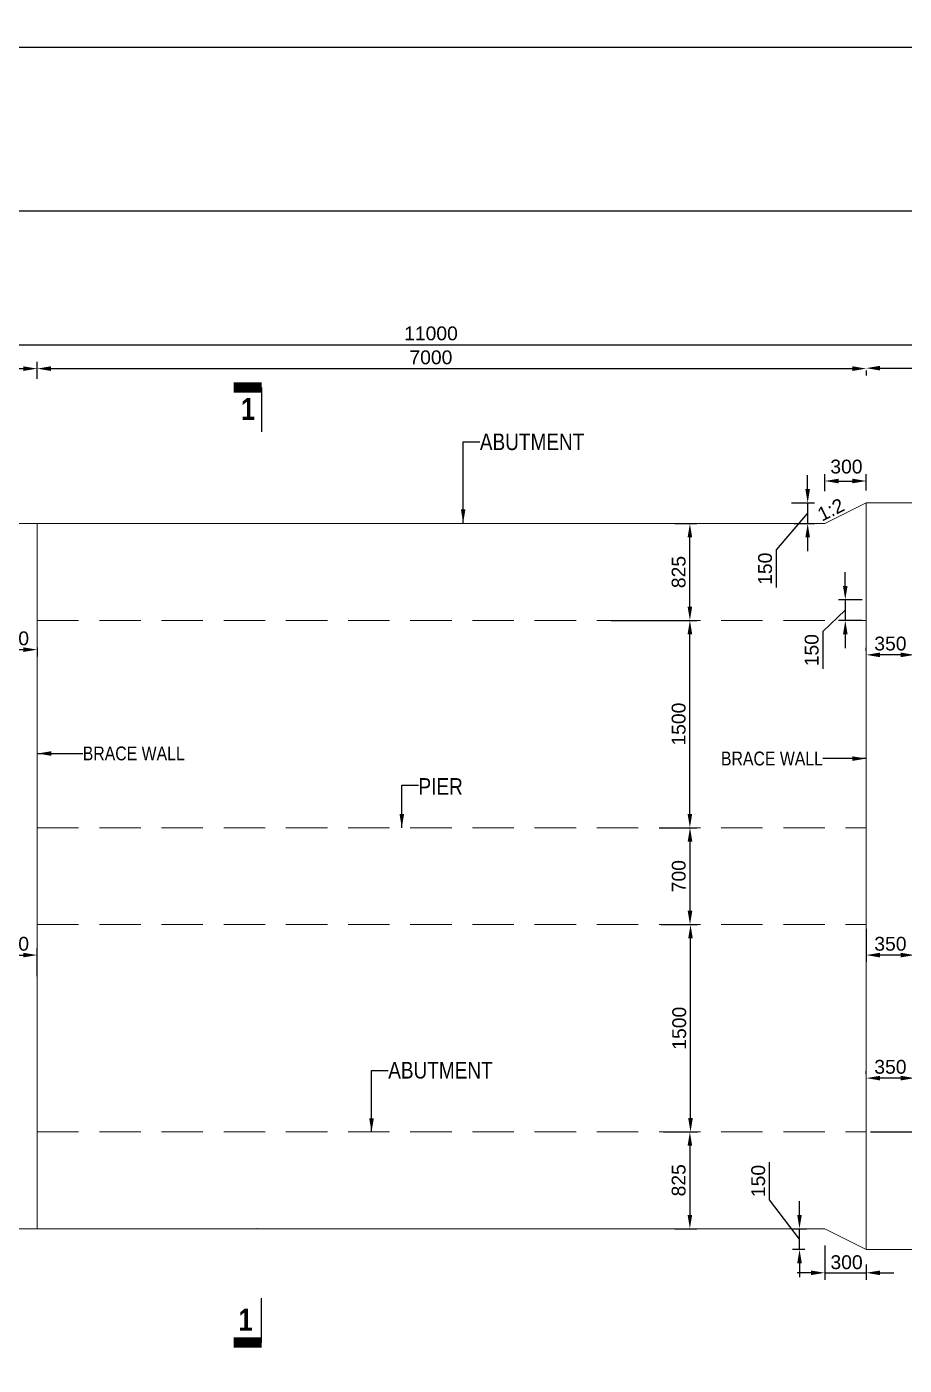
# Model space of a CAD drawing. Extents: x -358915 to 1258323, y -1667244 to -305611.
# Drawn here: x 402399 to 408749, y -1472952 to -1463270 of the extents above; entities that cross this region are included whole.
import ezdxf

# ---------------------------------------------------------------- set-up
doc = ezdxf.new("R2010")
doc.units = 0
doc.header["$LTSCALE"] = 300
doc.header["$MEASUREMENT"] = 0
doc.linetypes.add('DASHED', pattern=[0.75, 0.5, -0.25])
doc.layers.get('0').update_dxf_attribs({"linetype": 'CONTINUOUS'})
doc.layers.get('DEFPOINTS').update_dxf_attribs({"linetype": 'CONTINUOUS'})
for name, color, linetype, lineweight in [('Dim', 7, 'CONTINUOUS', 9), ('Ralling', 5, 'CONTINUOUS', 18), ('slop', 8, 'CONTINUOUS', 9)]:
    doc.layers.add(name, color=color, linetype=linetype, lineweight=lineweight)
doc.layers.add('LINE', color=7, linetype='CONTINUOUS')
doc.layers.add('TEXT', color=10, linetype='CONTINUOUS')
doc.styles.add('Arial', font='arial.ttf')
doc.styles.add('DIM', font='isocp3.shx')
doc.styles.add('text', font='ARIALN.TTF', dxfattribs={"height": 1.6})
doc.dimstyles.new('3', dxfattribs={"dimtxt": 225, "dimasz": 350, "dimexe": 100, "dimexo": 25, "dimgap": 9, "dimtad": 0, "dimdec": 0, "dimzin": 0, "dimdsep": 46, "dimtxsty": 'Standard', "dimcen": 0, "dimclrd": 5, "dimclre": 6, "dimclrt": 256, "dimadec": 0, "dimazin": 0, "dimtfac": 1, "dimtdec": 0, "dimtofl": 0, "dimtmove": 2, "dimatfit": 3, "dimfxl": 1, "dimtolj": 1, "dimtzin": 0, "dimarcsym": 0})
doc.dimstyles.new('dim_50', dxfattribs={"dimtxt": 100, "dimasz": 100, "dimexe": 50, "dimexo": 30, "dimgap": 30, "dimtad": 1, "dimdec": 0, "dimzin": 0, "dimdsep": 46, "dimtxsty": 'DIM', "dimcen": 0.09, "dimclrd": 5, "dimclre": 5, "dimclrt": 7, "dimadec": 0, "dimazin": 0, "dimtfac": 1, "dimtdec": 0, "dimtmove": 0, "dimatfit": 3, "dimfxl": 1, "dimtolj": 1, "dimtzin": 0, "dimarcsym": 1})

# ---------------------------------------------------------------- blocks, each defined once
blk = doc.blocks.new('*D415')
at = {"layer": 'DEFPOINTS', "color": 0, "transparency": 16777216}
for p in [(407059.6, -1466864.3), (407197.9, -1466864.3), (407059.5, -1467564.3)]:
    blk.add_point(p, dxfattribs=at)
at = {"layer": 'Dim', "color": 5, "lineweight": -2, "transparency": 16777216}
for p, q in [((407089.6, -1466864.3), (407247.9, -1466864.3)), ((407197.9, -1467464.3), (407197.9, -1466964.3)), ((407089.5, -1467564.3), (407247.9, -1467564.3))]:
    blk.add_line(p, q, dxfattribs=at)
at = {"layer": 'Dim', "color": 5, "transparency": 16777216}
for points in [[(407181.3, -1466964.3), (407214.6, -1466964.3), (407197.9, -1466864.3)], [(407181.3, -1467464.3), (407214.6, -1467464.3), (407197.9, -1467564.3)]]:
    blk.add_solid(points, dxfattribs=at)
at = {"layer": 'Dim', "color": 7, "lineweight": 18, "transparency": 16777216, "insert": (407116.9, -1467214.3), "char_height": 100, "attachment_point": 5, "rotation": 90, "style": 'Arial'}
blk.add_mtext('\\A1;825', dxfattribs=at)
blk = doc.blocks.new('*D417')
at = {"layer": 'DEFPOINTS', "color": 0, "transparency": 16777216}
for p in [(406972.5, -1469764.3), (407202.3, -1469764.3), (406977.1, -1471264.3)]:
    blk.add_point(p, dxfattribs=at)
at = {"layer": 'Dim', "color": 5, "lineweight": -2, "transparency": 16777216}
for p, q in [((407002.5, -1469764.3), (407252.3, -1469764.3)), ((407202.3, -1471164.3), (407202.3, -1469864.3)), ((407007.1, -1471264.3), (407252.3, -1471264.3))]:
    blk.add_line(p, q, dxfattribs=at)
at = {"layer": 'Dim', "color": 5, "transparency": 16777216}
for points in [[(407185.7, -1469864.3), (407219, -1469864.3), (407202.3, -1469764.3)], [(407185.7, -1471164.3), (407219, -1471164.3), (407202.3, -1471264.3)]]:
    blk.add_solid(points, dxfattribs=at)
at = {"layer": 'Dim', "color": 7, "lineweight": 18, "transparency": 16777216, "insert": (407121.3, -1470514.3), "char_height": 100, "attachment_point": 5, "rotation": 90, "style": 'Arial'}
blk.add_mtext('\\A1;1500', dxfattribs=at)
blk = doc.blocks.new('*D420')
at = {"layer": 'DEFPOINTS', "color": 0, "transparency": 16777216}
for p in [(408474, -1465726.1), (410274, -1465739.2), (410274, -1465807.5)]:
    blk.add_point(p, dxfattribs=at)
at = {"layer": 'Dim', "color": 5, "lineweight": -2, "transparency": 16777216}
for p, q in [((408474, -1465756.1), (408474, -1465789.2)), ((408574, -1465739.2), (410174, -1465739.2)), ((410274, -1465777.5), (410274, -1465689.2))]:
    blk.add_line(p, q, dxfattribs=at)
at = {"layer": 'Dim', "color": 5, "transparency": 16777216}
for points in [[(408574, -1465722.5), (408574, -1465755.9), (408474, -1465739.2)], [(410174, -1465722.5), (410174, -1465755.9), (410274, -1465739.2)]]:
    blk.add_solid(points, dxfattribs=at)
at = {"layer": 'Dim', "color": 7, "lineweight": 18, "transparency": 16777216, "insert": (409374, -1465658.1), "char_height": 100, "attachment_point": 5, "style": 'Arial'}
blk.add_mtext('\\A1;1850', dxfattribs=at)
blk = doc.blocks.new('*D432')
at = {"layer": 'DEFPOINTS', "color": 0, "transparency": 16777216}
for p in [(406944.7, -1469064.3), (407198.8, -1469064.3), (406963.5, -1469764.3)]:
    blk.add_point(p, dxfattribs=at)
at = {"layer": 'Dim', "color": 5, "lineweight": -2, "transparency": 16777216}
for p, q in [((406974.7, -1469064.3), (407248.8, -1469064.3)), ((407198.8, -1469664.3), (407198.8, -1469164.3)), ((406993.5, -1469764.3), (407248.8, -1469764.3))]:
    blk.add_line(p, q, dxfattribs=at)
at = {"layer": 'Dim', "color": 5, "transparency": 16777216}
for points in [[(407182.1, -1469164.3), (407215.5, -1469164.3), (407198.8, -1469064.3)], [(407182.1, -1469664.3), (407215.5, -1469664.3), (407198.8, -1469764.3)]]:
    blk.add_solid(points, dxfattribs=at)
at = {"layer": 'Dim', "color": 7, "lineweight": 18, "transparency": 16777216, "insert": (407117.7, -1469414.3), "char_height": 100, "attachment_point": 5, "rotation": 90, "style": 'Arial'}
blk.add_mtext('\\A1;700', dxfattribs=at)
blk = doc.blocks.new('*D437')
at = {"layer": 'DEFPOINTS', "color": 0, "transparency": 16777216}
for p in [(402474.5, -1467729.2), (402474.5, -1467775.6), (402124.1, -1467883)]:
    blk.add_point(p, dxfattribs=at)
at = {"layer": 'Dim', "color": 5, "lineweight": -2, "transparency": 16777216}
for p, q in [((402124.1, -1467853), (402124.1, -1467725.6)), ((402224.1, -1467775.6), (402374.5, -1467775.6)), ((402474.5, -1467759.2), (402474.5, -1467825.6))]:
    blk.add_line(p, q, dxfattribs=at)
at = {"layer": 'Dim', "color": 5, "transparency": 16777216}
for points in [[(402224.1, -1467758.9), (402224.1, -1467792.2), (402124.1, -1467775.6)], [(402374.5, -1467758.9), (402374.5, -1467792.2), (402474.5, -1467775.6)]]:
    blk.add_solid(points, dxfattribs=at)
at = {"layer": 'Dim', "color": 7, "lineweight": 18, "transparency": 16777216, "insert": (402299.3, -1467694.5), "char_height": 100, "attachment_point": 5, "style": 'Arial'}
blk.add_mtext('\\A1;350', dxfattribs=at)
blk = doc.blocks.new('*D442')
at = {"layer": 'DEFPOINTS', "color": 0, "transparency": 16777216}
for p in [(402474.5, -1469985), (402124.1, -1470168.5), (402474.5, -1470168.5)]:
    blk.add_point(p, dxfattribs=at)
at = {"layer": 'Dim', "color": 5, "lineweight": -2, "transparency": 16777216}
for p, q in [((402124.1, -1470138.5), (402124.1, -1469935)), ((402474.5, -1470138.5), (402474.5, -1469935)), ((402224.1, -1469985), (402374.5, -1469985))]:
    blk.add_line(p, q, dxfattribs=at)
at = {"layer": 'Dim', "color": 5, "transparency": 16777216}
for points in [[(402224.1, -1469968.4), (402224.1, -1470001.7), (402124.1, -1469985)], [(402374.5, -1469968.4), (402374.5, -1470001.7), (402474.5, -1469985)]]:
    blk.add_solid(points, dxfattribs=at)
at = {"layer": 'Dim', "color": 7, "lineweight": 18, "transparency": 16777216, "insert": (402299.3, -1469903.9), "char_height": 100, "attachment_point": 5, "style": 'Arial'}
blk.add_mtext('\\A1;350', dxfattribs=at)
blk = doc.blocks.new('*D443')
at = {"layer": 'DEFPOINTS', "color": 0, "transparency": 16777216}
for p in [(402474.5, -1465742.7), (402474.5, -1465846.3), (400374.1, -1466029.9)]:
    blk.add_point(p, dxfattribs=at)
at = {"layer": 'Dim', "color": 5, "lineweight": -2, "transparency": 16777216}
for p, q in [((400374.1, -1465999.9), (400374.1, -1465692.7)), ((400474.1, -1465742.7), (402374.5, -1465742.7)), ((402474.5, -1465816.3), (402474.5, -1465692.7))]:
    blk.add_line(p, q, dxfattribs=at)
at = {"layer": 'Dim', "color": 5, "transparency": 16777216}
for points in [[(400474.1, -1465726), (400474.1, -1465759.4), (400374.1, -1465742.7)], [(402374.5, -1465726), (402374.5, -1465759.4), (402474.5, -1465742.7)]]:
    blk.add_solid(points, dxfattribs=at)
at = {"layer": 'Dim', "color": 7, "lineweight": 18, "transparency": 16777216, "insert": (401424.3, -1465661.6), "char_height": 100, "attachment_point": 5, "style": 'Arial'}
blk.add_mtext('\\A1;2150', dxfattribs=at)
blk = doc.blocks.new('*D450')
at = {"layer": 'DEFPOINTS', "color": 0, "transparency": 16777216}
for p in [(408474.2, -1466555.7), (408474.2, -1466653.6), (408174.2, -1466660)]:
    blk.add_point(p, dxfattribs=at)
at = {"layer": 'Dim', "color": 5, "lineweight": -2, "transparency": 16777216}
for p, q in [((408174.2, -1466630), (408174.2, -1466505.7)), ((408274.2, -1466555.7), (408374.2, -1466555.7)), ((408474.2, -1466623.6), (408474.2, -1466505.7))]:
    blk.add_line(p, q, dxfattribs=at)
at = {"layer": 'Dim', "color": 5, "transparency": 16777216}
for points in [[(408274.2, -1466539.1), (408274.2, -1466572.4), (408174.2, -1466555.7)], [(408374.2, -1466539.1), (408374.2, -1466572.4), (408474.2, -1466555.7)]]:
    blk.add_solid(points, dxfattribs=at)
at = {"layer": 'Dim', "color": 7, "lineweight": 18, "transparency": 16777216, "insert": (408330.7, -1466451.9), "char_height": 100, "attachment_point": 5, "style": 'Arial'}
blk.add_mtext('\\A1;300', dxfattribs=at)
blk = doc.blocks.new('*D451')
at = {"layer": 'DEFPOINTS', "color": 0, "transparency": 16777216}
for p in [(407903.5, -1466714.3), (407921.1, -1466864.2), (408050.2, -1466864.2)]:
    blk.add_point(p, dxfattribs=at)
at = {"layer": 'Dim', "color": 5, "lineweight": -2, "transparency": 16777216}
for p, q in [((408050.2, -1466614.3), (408050.2, -1466514.3)), ((407933.5, -1466714.3), (408100.2, -1466714.3)), ((408050.2, -1466714.3), (408050.2, -1466864.2)), ((408050.2, -1466714.3), (408050.2, -1466864.2)), ((408050.2, -1466789.3), (407823.4, -1467054.7)), ((407951.1, -1466864.2), (408100.2, -1466864.2)), ((408050.2, -1466964.2), (408050.2, -1467064.2)), ((407823.4, -1467054.7), (407823.4, -1467325.9))]:
    blk.add_line(p, q, dxfattribs=at)
at = {"layer": 'Dim', "color": 5, "transparency": 16777216}
for points in [[(408033.5, -1466614.3), (408066.8, -1466614.3), (408050.2, -1466714.3)], [(408033.5, -1466964.2), (408066.8, -1466964.2), (408050.2, -1466864.2)]]:
    blk.add_solid(points, dxfattribs=at)
at = {"layer": 'Dim', "color": 7, "lineweight": 18, "transparency": 16777216, "insert": (407742.4, -1467190.3), "char_height": 100, "attachment_point": 5, "rotation": 90, "style": 'Arial'}
blk.add_mtext('\\A1;150', dxfattribs=at)
blk = doc.blocks.new('*D457')
at = {"layer": 'DEFPOINTS', "color": 0, "transparency": 16777216}
for p in [(406597.7, -1467564.4), (407197.9, -1467564.4), (406985.8, -1469064.3)]:
    blk.add_point(p, dxfattribs=at)
at = {"layer": 'Dim', "color": 5, "lineweight": -2, "transparency": 16777216}
for p, q in [((406627.7, -1467564.4), (407247.9, -1467564.4)), ((407197.9, -1468964.3), (407197.9, -1467664.4)), ((407015.8, -1469064.3), (407247.9, -1469064.3))]:
    blk.add_line(p, q, dxfattribs=at)
at = {"layer": 'Dim', "color": 5, "transparency": 16777216}
for points in [[(407181.3, -1467664.4), (407214.6, -1467664.4), (407197.9, -1467564.4)], [(407181.3, -1468964.3), (407214.6, -1468964.3), (407197.9, -1469064.3)]]:
    blk.add_solid(points, dxfattribs=at)
at = {"layer": 'Dim', "color": 7, "lineweight": 18, "transparency": 16777216, "insert": (407116.9, -1468314.3), "char_height": 100, "attachment_point": 5, "rotation": 90, "style": 'Arial'}
blk.add_mtext('\\A1;1500', dxfattribs=at)
blk = doc.blocks.new('*D458')
at = {"layer": 'DEFPOINTS', "color": 0, "transparency": 16777216}
for p in [(408174.1, -1472056.6), (408474.2, -1472193.8), (408474.2, -1472283.5)]:
    blk.add_point(p, dxfattribs=at)
at = {"layer": 'Dim', "color": 5, "lineweight": -2, "transparency": 16777216}
for p, q in [((408174.1, -1472086.6), (408174.1, -1472333.5)), ((408474.2, -1472223.8), (408474.2, -1472333.5)), ((408074.1, -1472283.5), (407974.1, -1472283.5)), ((408174.1, -1472283.5), (408474.2, -1472283.5)), ((408574.2, -1472283.5), (408674.2, -1472283.5))]:
    blk.add_line(p, q, dxfattribs=at)
at = {"layer": 'Dim', "color": 5, "transparency": 16777216}
for points in [[(408074.1, -1472266.9), (408074.1, -1472300.2), (408174.1, -1472283.5)], [(408574.2, -1472266.9), (408574.2, -1472300.2), (408474.2, -1472283.5)]]:
    blk.add_solid(points, dxfattribs=at)
at = {"layer": 'Dim', "color": 7, "lineweight": 18, "transparency": 16777216, "insert": (408331.7, -1472207.4), "char_height": 100, "attachment_point": 5, "style": 'Arial'}
blk.add_mtext('\\A1;300', dxfattribs=at)
blk = doc.blocks.new('*D465')
at = {"layer": 'DEFPOINTS', "color": 0, "transparency": 16777216}
for p in [(408474, -1467414.2), (408322.6, -1467564.3), (408474, -1467564.3)]:
    blk.add_point(p, dxfattribs=at)
at = {"layer": 'Dim', "color": 5, "lineweight": -2, "transparency": 16777216}
for p, q in [((408322.6, -1467314.2), (408322.6, -1467214.2)), ((408444, -1467414.2), (408272.6, -1467414.2)), ((408322.6, -1467414.2), (408322.6, -1467564.3)), ((408322.6, -1467414.2), (408322.6, -1467564.3)), ((408322.6, -1467489.3), (408160.6, -1467643.9)), ((408444, -1467564.3), (408272.6, -1467564.3)), ((408160.6, -1467643.9), (408160.6, -1467915.1)), ((408322.6, -1467664.3), (408322.6, -1467764.3))]:
    blk.add_line(p, q, dxfattribs=at)
at = {"layer": 'Dim', "color": 5, "transparency": 16777216}
for points in [[(408305.9, -1467314.2), (408339.2, -1467314.2), (408322.6, -1467414.2)], [(408305.9, -1467664.3), (408339.2, -1467664.3), (408322.6, -1467564.3)]]:
    blk.add_solid(points, dxfattribs=at)
at = {"layer": 'Dim', "color": 7, "lineweight": 18, "transparency": 16777216, "insert": (408079.5, -1467779.5), "char_height": 100, "attachment_point": 5, "rotation": 90, "style": 'Arial'}
blk.add_mtext('\\A1;150', dxfattribs=at)
blk = doc.blocks.new('*D466')
at = {"layer": 'DEFPOINTS', "color": 0, "transparency": 16777216}
for p in [(408474, -1467813.3), (408474, -1467813.3), (408824, -1467813.3)]:
    blk.add_point(p, dxfattribs=at)
at = {"layer": 'Dim', "color": 5, "lineweight": -2, "transparency": 16777216}
for p, q in [((408474, -1467783.3), (408474, -1467763.3)), ((408724, -1467813.3), (408574, -1467813.3)), ((408824, -1467783.3), (408824, -1467763.3))]:
    blk.add_line(p, q, dxfattribs=at)
at = {"layer": 'Dim', "color": 5, "transparency": 16777216}
for points in [[(408574, -1467796.6), (408574, -1467830), (408474, -1467813.3)], [(408724, -1467796.6), (408724, -1467830), (408824, -1467813.3)]]:
    blk.add_solid(points, dxfattribs=at)
at = {"layer": 'Dim', "color": 7, "lineweight": 18, "transparency": 16777216, "insert": (408649, -1467732.2), "char_height": 100, "attachment_point": 5, "style": 'Arial'}
blk.add_mtext('\\A1;350', dxfattribs=at)
blk = doc.blocks.new('*D467')
at = {"layer": 'DEFPOINTS', "color": 0, "transparency": 16777216}
for p in [(408474, -1470875.1), (408474, -1470875.1), (408824, -1470875.1)]:
    blk.add_point(p, dxfattribs=at)
at = {"layer": 'Dim', "color": 5, "lineweight": -2, "transparency": 16777216}
for p, q in [((408474, -1470845.1), (408474, -1470825.1)), ((408724, -1470875.1), (408574, -1470875.1)), ((408824, -1470905.1), (408824, -1470925.1))]:
    blk.add_line(p, q, dxfattribs=at)
at = {"layer": 'Dim', "color": 5, "transparency": 16777216}
for points in [[(408574, -1470858.5), (408574, -1470891.8), (408474, -1470875.1)], [(408724, -1470858.5), (408724, -1470891.8), (408824, -1470875.1)]]:
    blk.add_solid(points, dxfattribs=at)
at = {"layer": 'Dim', "color": 7, "lineweight": 18, "transparency": 16777216, "insert": (408649, -1470794), "char_height": 100, "attachment_point": 5, "style": 'Arial'}
blk.add_mtext('\\A1;350', dxfattribs=at)
blk = doc.blocks.new('*D468')
at = {"layer": 'DEFPOINTS', "color": 0, "transparency": 16777216}
for p in [(407059.5, -1471264.3), (407059.6, -1471964.3), (407197.9, -1471964.3)]:
    blk.add_point(p, dxfattribs=at)
at = {"layer": 'Dim', "color": 5, "lineweight": -2, "transparency": 16777216}
for p, q in [((407089.5, -1471264.3), (407247.9, -1471264.3)), ((407197.9, -1471364.3), (407197.9, -1471864.3)), ((407089.6, -1471964.3), (407247.9, -1471964.3))]:
    blk.add_line(p, q, dxfattribs=at)
at = {"layer": 'Dim', "color": 5, "transparency": 16777216}
for points in [[(407181.3, -1471364.3), (407214.6, -1471364.3), (407197.9, -1471264.3)], [(407181.3, -1471864.3), (407214.6, -1471864.3), (407197.9, -1471964.3)]]:
    blk.add_solid(points, dxfattribs=at)
at = {"layer": 'Dim', "color": 7, "lineweight": 18, "transparency": 16777216, "insert": (407116.9, -1471614.3), "char_height": 100, "attachment_point": 5, "rotation": 90, "style": 'Arial'}
blk.add_mtext('\\A1;825', dxfattribs=at)
blk = doc.blocks.new('sec')
at = {"layer": 'TEXT', "color": 5, "const_width": 200}
blk.add_lwpolyline([(0, 0), (0, 537)], dxfattribs=at)
at = {"layer": 'TEXT', "color": 5}
blk.add_lwpolyline([(0, 0), (-848, 0)], dxfattribs=at)
blk = doc.blocks.new('*D486')
at = {"layer": 'DEFPOINTS', "color": 0, "transparency": 16777216}
for p in [(408474, -1471264.3), (408824, -1471414.3), (408923.1, -1471414.3)]:
    blk.add_point(p, dxfattribs=at)
at = {"layer": 'Dim', "color": 5, "lineweight": -2, "transparency": 16777216}
for p, q in [((409171.2, -1471264.8), (409171.2, -1470993.7)), ((408923.1, -1471164.3), (408923.1, -1471064.3)), ((408504, -1471264.3), (408973.1, -1471264.3)), ((408923.1, -1471264.3), (408923.1, -1471414.3)), ((408923.1, -1471264.3), (408923.1, -1471414.3)), ((408923.1, -1471339.3), (409171.2, -1471264.8)), ((408854, -1471414.3), (408973.1, -1471414.3)), ((408923.1, -1471514.3), (408923.1, -1471614.3))]:
    blk.add_line(p, q, dxfattribs=at)
at = {"layer": 'Dim', "color": 5, "transparency": 16777216}
for points in [[(408906.4, -1471164.3), (408939.7, -1471164.3), (408923.1, -1471264.3)], [(408906.4, -1471514.3), (408939.7, -1471514.3), (408923.1, -1471414.3)]]:
    blk.add_solid(points, dxfattribs=at)
at = {"layer": 'Dim', "color": 7, "lineweight": 18, "transparency": 16777216, "insert": (409090.2, -1471129.2), "char_height": 100, "attachment_point": 5, "rotation": 90, "style": 'Arial'}
blk.add_mtext('\\A1;150', dxfattribs=at)
blk = doc.blocks.new('*D469')
at = {"layer": 'DEFPOINTS', "color": 0, "transparency": 16777216}
for p in [(407910.7, -1471964.3), (407991.3, -1471964.3), (408060.9, -1472114.4)]:
    blk.add_point(p, dxfattribs=at)
at = {"layer": 'Dim', "color": 5, "lineweight": -2, "transparency": 16777216}
for p, q in [((407773.9, -1471754.8), (407773.9, -1471483.7)), ((407991.3, -1472039.4), (407773.9, -1471754.8)), ((407991.3, -1471864.3), (407991.3, -1471764.3)), ((407940.7, -1471964.3), (408041.3, -1471964.3)), ((407991.3, -1472114.4), (407991.3, -1471964.3)), ((407991.3, -1472114.4), (407991.3, -1471964.3)), ((408030.9, -1472114.4), (407941.3, -1472114.4)), ((407991.3, -1472214.4), (407991.3, -1472314.4))]:
    blk.add_line(p, q, dxfattribs=at)
at = {"layer": 'Dim', "color": 5, "transparency": 16777216}
for points in [[(407974.6, -1471864.3), (408007.9, -1471864.3), (407991.3, -1471964.3)], [(407974.6, -1472214.4), (408007.9, -1472214.4), (407991.3, -1472114.4)]]:
    blk.add_solid(points, dxfattribs=at)
at = {"layer": 'Dim', "color": 7, "lineweight": 18, "transparency": 16777216, "insert": (407692.8, -1471619.3), "char_height": 100, "attachment_point": 5, "rotation": 90, "style": 'Arial'}
blk.add_mtext('\\A1;150', dxfattribs=at)
blk = doc.blocks.new('*D470')
at = {"layer": 'DEFPOINTS', "color": 0, "transparency": 16777216}
for p in [(408474, -1465731.6), (408474, -1465742.7), (402474.5, -1465815.9)]:
    blk.add_point(p, dxfattribs=at)
at = {"layer": 'Dim', "color": 5, "lineweight": -2, "transparency": 16777216}
for p, q in [((402474.5, -1465785.9), (402474.5, -1465692.7)), ((402574.5, -1465742.7), (408374, -1465742.7)), ((408474, -1465761.6), (408474, -1465792.7))]:
    blk.add_line(p, q, dxfattribs=at)
at = {"layer": 'Dim', "color": 5, "transparency": 16777216}
for points in [[(402574.5, -1465726), (402574.5, -1465759.4), (402474.5, -1465742.7)], [(408374, -1465726), (408374, -1465759.4), (408474, -1465742.7)]]:
    blk.add_solid(points, dxfattribs=at)
at = {"layer": 'Dim', "color": 7, "lineweight": 18, "transparency": 16777216, "insert": (405323.8, -1465661.6), "char_height": 100, "attachment_point": 5, "style": 'Arial'}
blk.add_mtext('\\A1;7000', dxfattribs=at)
blk = doc.blocks.new('*D471')
at = {"layer": 'DEFPOINTS', "color": 0, "transparency": 16777216}
for p in [(410274.6, -1465569.5), (400374.1, -1465692.7), (410274.6, -1465689.3)]:
    blk.add_point(p, dxfattribs=at)
at = {"layer": 'Dim', "color": 5, "lineweight": -2, "transparency": 16777216}
for p, q in [((400374.1, -1465662.7), (400374.1, -1465519.5)), ((400474.1, -1465569.5), (410174.6, -1465569.5)), ((410274.6, -1465659.3), (410274.6, -1465519.5))]:
    blk.add_line(p, q, dxfattribs=at)
at = {"layer": 'Dim', "color": 5, "transparency": 16777216}
for points in [[(400474.1, -1465552.8), (400474.1, -1465586.2), (400374.1, -1465569.5)], [(410174.6, -1465552.8), (410174.6, -1465586.2), (410274.6, -1465569.5)]]:
    blk.add_solid(points, dxfattribs=at)
at = {"layer": 'Dim', "color": 7, "lineweight": 18, "transparency": 16777216, "insert": (405324.3, -1465488.5), "char_height": 100, "attachment_point": 5, "style": 'Arial'}
blk.add_mtext('\\A1;11000', dxfattribs=at)
blk = doc.blocks.new('*D473')
at = {"layer": 'DEFPOINTS', "color": 0, "transparency": 16777216}
for p in [(408824, -1469755.3), (408474, -1469764.3), (408474, -1469985)]:
    blk.add_point(p, dxfattribs=at)
at = {"layer": 'Dim', "color": 5, "lineweight": -2, "transparency": 16777216}
for p, q in [((408474, -1469794.3), (408474, -1470035)), ((408824, -1469785.3), (408824, -1470035)), ((408724, -1469985), (408574, -1469985))]:
    blk.add_line(p, q, dxfattribs=at)
at = {"layer": 'Dim', "color": 5, "transparency": 16777216}
for points in [[(408574, -1469968.4), (408574, -1470001.7), (408474, -1469985)], [(408724, -1469968.4), (408724, -1470001.7), (408824, -1469985)]]:
    blk.add_solid(points, dxfattribs=at)
at = {"layer": 'Dim', "color": 7, "lineweight": 18, "transparency": 16777216, "insert": (408649, -1469903.9), "char_height": 100, "attachment_point": 5, "style": 'Arial'}
blk.add_mtext('\\A1;350', dxfattribs=at)
blk = doc.blocks.new('*D1499')
at = {"layer": 'DEFPOINTS', "color": 0, "ltscale": 0.5, "transparency": 16777216}
for p in [(424170.2, -1463417.5), (398275.4, -1464600.6), (424170.2, -1464600.6)]:
    blk.add_point(p, dxfattribs=at)
at = {"layer": 'LINE', "color": 6, "lineweight": -2, "ltscale": 0.5, "transparency": 16777216}
for p, q in [((398275.4, -1464575.6), (398275.4, -1463317.5)), ((424170.2, -1464575.6), (424170.2, -1463317.5))]:
    blk.add_line(p, q, dxfattribs=at)
at = {"layer": 'LINE', "color": 5, "lineweight": -2, "ltscale": 0.5, "transparency": 16777216}
for p, q in [((398625.4, -1463417.5), (410688.8, -1463417.5)), ((423820.2, -1463417.5), (411756.8, -1463417.5))]:
    blk.add_line(p, q, dxfattribs=at)
at = {"layer": 'LINE', "color": 5, "ltscale": 0.5, "transparency": 16777216}
for points in [[(398625.4, -1463359.2), (398625.4, -1463475.8), (398275.4, -1463417.5)], [(423820.2, -1463359.2), (423820.2, -1463475.8), (424170.2, -1463417.5)]]:
    blk.add_solid(points, dxfattribs=at)
at = {"layer": 'LINE', "ltscale": 0.5, "transparency": 16777216, "insert": (411222.8, -1463417.5), "char_height": 225, "attachment_point": 5}
blk.add_mtext('\\A1;25895', dxfattribs=at)

msp = doc.modelspace()

# ---------------------------------------------------------------- linework, layer by layer
at = {"lineweight": 18}
msp.add_lwpolyline([(400374.1, -1471964.4), (402474.5, -1471964.3), (402474.5, -1466864.3), (400374.1, -1466864.2)], dxfattribs=at)
at = {"layer": 'Dim', "color": 16, "linetype": 'Continuous'}
msp.add_line((404069.9, -1471961.9), (404070.4, -1471962.4), dxfattribs=at)
at = {"layer": 'LINE', "linetype": 'DASHED', "lineweight": 18, "ltscale": 2}
for p, q in [((402474.5, -1469064.3), (408474, -1469064.3)), ((402474.5, -1469764.3), (408472, -1469764.3))]:
    msp.add_line(p, q, dxfattribs=at)
at = {"layer": 'LINE'}
msp.add_lwpolyline([(424170.2, -1482911.9), (398275.4, -1482911.9), (398275.4, -1464600.6), (424170.2, -1464600.6)], close=True, dxfattribs=at)
at = {"layer": 'LINE', "lineweight": 18, "ltscale": 2}
for points in [[(408474, -1466714.3), (410274, -1466714.3)], [(408474, -1466714.3), (408474, -1472114.3)], [(408474, -1472114.3), (410274, -1472114.3)]]:
    msp.add_lwpolyline(points, dxfattribs=at)
at = {"layer": 'LINE', "linetype": 'DASHED', "lineweight": 18, "ltscale": 2}
for points in [[(402474.5, -1467564.4), (408474, -1467564.3)], [(402474.5, -1471264.2), (408474, -1471264.3)]]:
    msp.add_lwpolyline(points, dxfattribs=at)
at = {"layer": 'Ralling', "color": 4, "lineweight": 18, "ltscale": 150}
for p, q in [((402323.8, -1466864.3), (408174.2, -1466864.2)), ((402474.5, -1471964.3), (408174.1, -1471964.3))]:
    msp.add_line(p, q, dxfattribs=at)
for points in [[(408474, -1466714.3), (408174.2, -1466864.2)], [(408474, -1472114.4), (408174.1, -1471964.3)]]:
    msp.add_lwpolyline(points, dxfattribs=at)

# ---------------------------------------------------------------- block references
at = {"layer": 'slop', "yscale": 0.3779999999969732, "zscale": 0.378, "rotation": 90}
for p, xscale in [((404099, -1465879.1), 0.3779999999969732), ((404099, -1472787.8), -0.3779999999969732)]:
    msp.add_blockref('sec', p, dxfattribs=dict(at, xscale=xscale))

# ---------------------------------------------------------------- texts
at = {"layer": 'TEXT', "lineweight": 18, "ltscale": 1000, "style": 'Arial'}
msp.add_text('1:2', height=100, rotation=26.09074, dxfattribs=at).set_placement((408152.8, -1466850.3))
at = {"layer": 'TEXT', "color": 7, "char_height": 160, "width": 138.826, "style": 'text'}
for insert, attachment_point in [((403949.9, -1465954.5), 1), ((403931.6, -1472703.2), 7)]:
    msp.add_mtext('{\\fArial Narrow|b1|i0|c0|p34;1}', dxfattribs=dict(at, insert=insert, attachment_point=attachment_point))
at = {"layer": 'TEXT', "color": 2, "lineweight": 18, "style": 'text'}
for s, insert, char_height, width, attachment_point in [('{\\C7;ABUTMENT}', (405678.1, -1466273.2), 120, 1116.006, 4), ('{\\C7;BRACE WALL}', (402804.3, -1468527), 100, 811.716, 4), ('{\\C7;BRACE WALL}', (408161, -1468563.8), 100, 1126.953, 6), ('{\\C7;PIER}', (405234.1, -1468765.3), 120, 1116.006, 4), ('{\\C7;ABUTMENT}', (405015, -1470819), 120, 1116.006, 4)]:
    msp.add_mtext(s, dxfattribs=dict(at, insert=insert, char_height=char_height, width=width, attachment_point=attachment_point))

# ---------------------------------------------------------------- dimensions: what is measured, and where the dimension line sits
at = {"layer": 'Dim', "lineweight": 18}
for base, p1, p2, text, override, picture, middle in [((410274.6, -1465569.5), (400374.1, -1465692.7), (410274.6, -1465689.3), '11000', {"dimtxt": 100, "dimasz": 100, "dimtxsty": 'Arial'}, '*D471', (405324.3, -1465488.5)), ((402474.5, -1465742.7), (400374.1, -1466029.9), (402474.5, -1465846.3), '2150', {"dimtxt": 100, "dimasz": 100, "dimtxsty": 'Arial'}, '*D443', (401424.3, -1465661.6)), ((410274, -1465739.2), (408474, -1465726.1), (410274, -1465807.5), '1850', {"dimtxt": 100, "dimasz": 100, "dimtxsty": 'Arial'}, '*D420', (409374, -1465658.1)), ((402474.5, -1467775.6), (402124.1, -1467883), (402474.5, -1467729.2), '350', {"dimtxsty": 'Arial', "dimtmove": 2}, '*D437', (402299.3, -1467694.5)), ((402474.5, -1469985), (402124.1, -1470168.5), (402474.5, -1470168.5), '350', {"dimtxt": 100, "dimasz": 100, "dimtxsty": 'Arial'}, '*D442', (402299.3, -1469903.9))]:
    dim = msp.add_linear_dim(base=base, p1=p1, p2=p2, text=text, dimstyle='dim_50', override=override, dxfattribs=at)
    dim.commit()
    dim.dimension.update_dxf_attribs({"geometry": picture, "text_midpoint": middle})
dim = msp.add_linear_dim(base=(408474, -1465742.7), p1=(402474.5, -1465815.9), p2=(408474, -1465731.6), text='7000', dimstyle='dim_50', override={"dimtxsty": 'Arial'}, dxfattribs=at)
dim.commit()
dim.dimension.update_dxf_attribs({"geometry": '*D470', "text_midpoint": (405323.8, -1465742.7), "dimtype": 160})
for base, p1, p2, override, picture, middle in [((408474.2, -1466555.7), (408174.2, -1466660), (408474.2, -1466653.6), {"dimtxsty": 'Arial', "dimtmove": 2}, '*D450', (408330.7, -1466451.9)), ((408474.2, -1472283.5), (408174.1, -1472056.6), (408474.2, -1472193.8), {"dimtxt": 100, "dimasz": 100, "dimtxsty": 'Arial', "dimtmove": 2}, '*D458', (408331.7, -1472207.4))]:
    dim = msp.add_linear_dim(base=base, p1=p1, p2=p2, dimstyle='dim_50', override=override, dxfattribs=at)
    dim.commit()
    dim.dimension.update_dxf_attribs({"geometry": picture, "text_midpoint": middle, "dimtype": 160})
for base, p1, p2, override, picture, middle in [((408050.2, -1466864.2), (407903.5, -1466714.3), (407921.1, -1466864.2), {"dimasz": 100, "dimtxsty": 'Arial', "dimtmove": 1}, '*D451', (407823.4, -1467084.7)), ((408322.6, -1467564.3), (408474, -1467414.2), (408474, -1467564.3), {"dimtxt": 100, "dimasz": 100, "dimtxsty": 'Arial', "dimtmove": 1}, '*D465', (408160.6, -1467673.9)), ((407991.3, -1471964.3), (408060.9, -1472114.4), (407910.7, -1471964.3), {"dimtxt": 100, "dimasz": 100, "dimtxsty": 'Arial', "dimtmove": 1}, '*D469', (407773.9, -1471724.8))]:
    dim = msp.add_linear_dim(base=base, p1=p1, p2=p2, angle=90, dimstyle='dim_50', override=override, dxfattribs=at)
    dim.commit()
    dim.dimension.update_dxf_attribs({"geometry": picture, "text_midpoint": middle, "dimtype": 160})
for base, p1, p2, angle, text, picture, middle in [((407197.9, -1466864.3), (407059.5, -1467564.3), (407059.6, -1466864.3), 90, '825', '*D415', (407116.9, -1467214.3)), ((408474, -1467813.3), (408824, -1467813.3), (408474, -1467813.3), 180, '350', '*D466', (408649, -1467732.2)), ((407198.8, -1469064.3), (406963.5, -1469764.3), (406944.7, -1469064.3), 90, '700', '*D432', (407117.7, -1469414.3)), ((408474, -1469985), (408824, -1469755.3), (408474, -1469764.3), 180, '350', '*D473', (408649, -1469903.9)), ((408474, -1470875.1), (408824, -1470875.1), (408474, -1470875.1), 180, '350', '*D467', (408649, -1470794)), ((407197.9, -1471964.3), (407059.5, -1471264.3), (407059.6, -1471964.3), 270, '825', '*D468', (407116.9, -1471614.3))]:
    dim = msp.add_linear_dim(base=base, p1=p1, p2=p2, angle=angle, text=text, dimstyle='dim_50', override={"dimtxt": 100, "dimasz": 100, "dimtxsty": 'Arial'}, dxfattribs=at)
    dim.commit()
    dim.dimension.update_dxf_attribs({"geometry": picture, "text_midpoint": middle})
for base, p1, p2, angle, override, picture, middle in [((407197.9, -1467564.4), (406985.8, -1469064.3), (406597.7, -1467564.4), 90, {"dimtxt": 100, "dimasz": 100, "dimtxsty": 'Arial'}, '*D457', (407116.9, -1468314.3)), ((407202.3, -1469764.3), (406977.1, -1471264.3), (406972.5, -1469764.3), 270, {"dimtxt": 100, "dimasz": 100, "dimtxsty": 'Arial'}, '*D417', (407121.3, -1470514.3)), ((408923.1, -1471414.3), (408474, -1471264.3), (408824, -1471414.3), 90, {"dimtxt": 100, "dimasz": 100, "dimtxsty": 'Arial', "dimtmove": 1}, '*D486', (409090.2, -1471234.8))]:
    dim = msp.add_linear_dim(base=base, p1=p1, p2=p2, angle=angle, dimstyle='dim_50', override=override, dxfattribs=at)
    dim.commit()
    dim.dimension.update_dxf_attribs({"geometry": picture, "text_midpoint": middle})
at = {"layer": 'LINE', "color": 3, "ltscale": 0.5}
dim = msp.add_linear_dim(base=(424170.2, -1463417.5), p1=(398275.4, -1464600.6), p2=(424170.2, -1464600.6), dimstyle='3', override={"dimfxl": 700}, dxfattribs=at)
dim.commit()
dim.dimension.update_dxf_attribs({"geometry": '*D1499', "text_midpoint": (411222.8, -1463417.5)})

# ---------------------------------------------------------------- leaders
at = {"layer": 'Dim', "lineweight": 18}
for points in [[(405557.3, -1466859.9), (405557.4, -1466273.2), (405678.1, -1466273.2)], [(405557.3, -1466859.9), (405557.4, -1466273.2), (405678.1, -1466273.2)], [(402476.1, -1468527), (402804.3, -1468527)], [(402476.1, -1468527), (402804.3, -1468527)], [(408474, -1468563.8), (408159, -1468563.8)], [(405113.3, -1469064.8), (405113.3, -1468756.5), (405234.1, -1468756.5)], [(405113.3, -1469064.8), (405113.3, -1468756.5), (405234.1, -1468756.5)], [(404894.2, -1471267.1), (404894.2, -1470819), (405015, -1470819)], [(404894.2, -1471267.1), (404894.2, -1470819), (405015, -1470819)]]:
    msp.add_leader(points, dimstyle='dim_50', override={"dimasz": 100}, dxfattribs=at)

doc.saveas('drawing.dxf')
